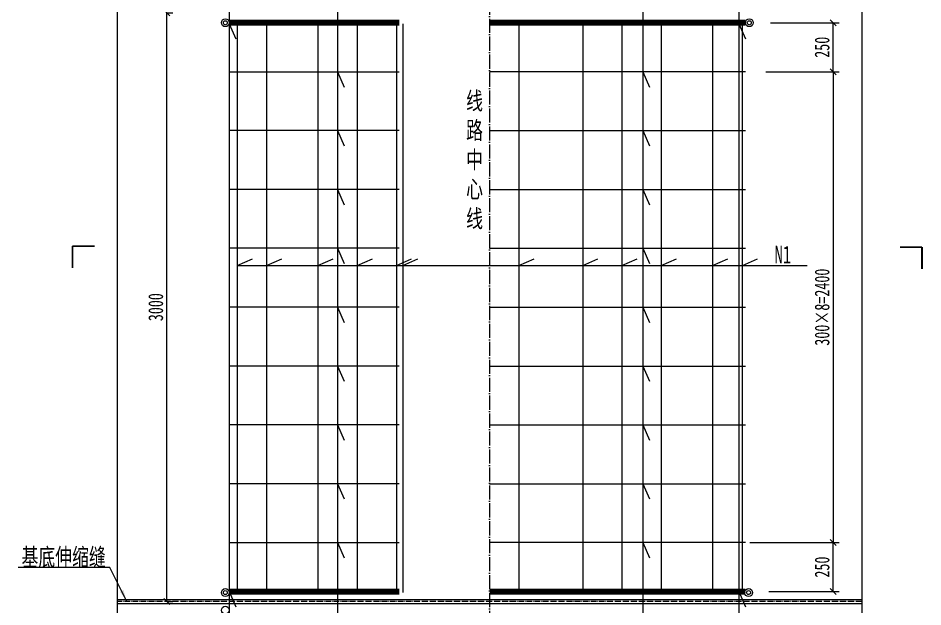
# Model space of a CAD drawing. Header units: millimetres. Extents: x -1537 to 20523, y -39880 to -29629.
# Drawn here: x 4753 to 9366, y -36590 to -33588 of the extents above; entities that cross this region are included whole.
import ezdxf

# ---------------------------------------------------------------- set-up
doc = ezdxf.new("R2010")
doc.units = ezdxf.units.MM
doc.linetypes.add('ACAD_ISO04W100', pattern=[30.5, 24, -3, 0.5, -3])
doc.linetypes.add('CENTER', pattern=[4.1, 3, -0.5, 0.1, -0.5])
doc.layers.get('Defpoints').update_dxf_attribs({"color": 250})
for name, color, linetype in [('4', 4, 'Continuous'), ('Axes', 7, 'ACAD_ISO04W100'), ('Q◆03 公共标注', 44, 'Continuous'), ('Wall-混凝土墙', 200, 'Continuous'), ('Z☆06 引线层', 44, 'Continuous'), ('Z☆09 辅助线', 60, 'Continuous'), ('枠', 6, 'Continuous'), ('标注', 3, 'Continuous'), ('钢筋', 4, 'Continuous')]:
    doc.layers.add(name, color=color, linetype=linetype)
doc.styles.add('HZTXT', font='NSimSun.ttf', dxfattribs={"width": 0.7})
doc.styles.add('宋体', font='SimSun.ttf', dxfattribs={"width": 0.7})
doc.styles.add('宋体样式宽度0.7', font='SimSun.ttf', dxfattribs={"width": 0.7})
doc.dimstyles.new('1比30', dxfattribs={"dimscale": 30, "dimtxt": 2.5, "dimasz": 1, "dimexe": 1, "dimexo": 1, "dimtad": 3, "dimdec": 0, "dimzin": 0, "dimdsep": 46, "dimtxsty": '宋体', "dimblk": 'OBLIQUE', "dimcen": 0.09, "dimadec": 0, "dimazin": 0, "dimtfac": 1, "dimtdec": 0, "dimtofl": 0, "dimtmove": 0, "dimatfit": 3, "dimfxl": 0, "dimtolj": 1, "dimtzin": 0, "dimarcsym": 0})

# ---------------------------------------------------------------- blocks, each defined once
blk = doc.blocks.new('_Oblique')
at = {"color": 0, "linetype": 'ByBlock', "lineweight": -2}
blk.add_line((-0.5, -0.5), (0.5, 0.5), dxfattribs=at)
blk = doc.blocks.new('*D49')
at = {"layer": 'Defpoints', "color": 0, "transparency": 16777216}
for p in [(8535.3, -33862), (8558.3, -36262), (8908.4, -36262)]:
    blk.add_point(p, dxfattribs=at)
at = {"layer": 'Q◆03 公共标注', "color": 0, "lineweight": -2, "transparency": 16777216}
for p, q in [((8565.3, -33862), (8938.4, -33862)), ((8908.4, -33862), (8908.4, -36262)), ((8588.3, -36262), (8938.4, -36262))]:
    blk.add_line(p, q, dxfattribs=at)
at = {"layer": 'Q◆03 公共标注', "color": 0, "lineweight": -2, "transparency": 16777216, "xscale": 30, "yscale": 30, "zscale": 30}
for p, rotation in [((8908.4, -33862), 90), ((8908.4, -36262), 270)]:
    blk.add_blockref('_Oblique', p, dxfattribs=dict(at, rotation=rotation))
at = {"layer": 'Q◆03 公共标注', "color": 0, "transparency": 16777216, "insert": (8852.1, -35062), "char_height": 75, "attachment_point": 5, "rotation": 90, "style": '宋体'}
blk.add_mtext('\\A1;300×8=2400', dxfattribs=at)
blk = doc.blocks.new('*D57')
at = {"layer": 'Defpoints', "color": 0, "transparency": 16777216}
for p in [(5481.6, -33562), (5510.8, -33562), (5481.6, -36562)]:
    blk.add_point(p, dxfattribs=at)
at = {"layer": 'Q◆03 公共标注', "color": 0, "lineweight": -2, "transparency": 16777216}
for p, q in [((5510.8, -36562), (5510.8, -33562)), ((5511.6, -33562), (5540.8, -33562)), ((5511.6, -36562), (5540.8, -36562))]:
    blk.add_line(p, q, dxfattribs=at)
at = {"layer": 'Q◆03 公共标注', "color": 0, "lineweight": -2, "transparency": 16777216, "xscale": 30, "yscale": 30, "zscale": 30}
for p, rotation in [((5510.8, -33562), 90), ((5510.8, -36562), 270)]:
    blk.add_blockref('_Oblique', p, dxfattribs=dict(at, rotation=rotation))
at = {"layer": 'Q◆03 公共标注', "color": 0, "transparency": 16777216, "insert": (5454.6, -35062), "char_height": 75, "attachment_point": 5, "rotation": 90, "style": '宋体'}
blk.add_mtext('\\A1;3000', dxfattribs=at)
blk = doc.blocks.new('*D60')
at = {"layer": 'Defpoints', "color": 0, "transparency": 16777216}
for p in [(8453.7, -36262), (8908.4, -36262), (8550.9, -36512)]:
    blk.add_point(p, dxfattribs=at)
at = {"layer": '钢筋', "color": 0, "lineweight": -2, "transparency": 16777216}
for p, q in [((8483.7, -36262), (8938.4, -36262)), ((8908.4, -36512), (8908.4, -36262)), ((8580.9, -36512), (8938.4, -36512))]:
    blk.add_line(p, q, dxfattribs=at)
at = {"layer": '钢筋', "color": 0, "lineweight": -2, "transparency": 16777216, "xscale": 30, "yscale": 30, "zscale": 30}
for p, rotation in [((8908.4, -36262), 90), ((8908.4, -36512), 270)]:
    blk.add_blockref('_Oblique', p, dxfattribs=dict(at, rotation=rotation))
at = {"layer": '钢筋', "color": 0, "transparency": 16777216, "insert": (8852.1, -36387), "char_height": 75, "attachment_point": 5, "rotation": 90, "style": '宋体'}
blk.add_mtext('\\A1;250', dxfattribs=at)
blk = doc.blocks.new('*D61')
at = {"layer": 'Defpoints', "color": 0, "transparency": 16777216}
for p in [(8558.3, -33612), (8908.4, -33612), (8558.3, -33862)]:
    blk.add_point(p, dxfattribs=at)
at = {"layer": '钢筋', "color": 0, "lineweight": -2, "transparency": 16777216}
for p, q in [((8588.3, -33612), (8938.4, -33612)), ((8908.4, -33862), (8908.4, -33612)), ((8588.3, -33862), (8938.4, -33862))]:
    blk.add_line(p, q, dxfattribs=at)
at = {"layer": '钢筋', "color": 0, "lineweight": -2, "transparency": 16777216, "xscale": 30, "yscale": 30, "zscale": 30}
for p, rotation in [((8908.4, -33612), 90), ((8908.4, -33862), 270)]:
    blk.add_blockref('_Oblique', p, dxfattribs=dict(at, rotation=rotation))
at = {"layer": '钢筋', "color": 0, "transparency": 16777216, "insert": (8852.1, -33737), "char_height": 75, "attachment_point": 5, "rotation": 90, "style": '宋体'}
blk.add_mtext('\\A1;250', dxfattribs=at)

msp = doc.modelspace()

# ---------------------------------------------------------------- linework, layer by layer
for centre, radius in [((5809.10585, -33612.01782), 20), ((5809.10585, -33612.01782), 10), ((8480.63876, -33612.01782), 20), ((8480.63876, -33612.01782), 10), ((5809.10585, -36517.01782), 20), ((5809.10585, -36517.01782), 10), ((8477.13713, -36517.01782), 20), ((8477.13713, -36517.01782), 10), ((5809.10585, -36607.01782), 20)]:
    msp.add_circle(centre, radius)
at = {"layer": 'Axes', "color": 6, "ltscale": 3}
msp.add_line((7156.34275, -33042.47067), (7156.34275, -37369.20791), dxfattribs=at)
at = {"layer": 'Wall-混凝土墙'}
for p, q in [((6381.69956, -33262.01782), (6381.69956, -37254.87217)), ((7937.84079, -33262.01782), (7937.84079, -37254.87217)), ((5829.10585, -33507.01782), (5829.10585, -37254.87217)), ((8426.97249, -33512.01782), (8426.97249, -37254.87217)), ((5829.10585, -33617.01782), (5862.70661, -33694.66577)), ((8426.97249, -33617.01782), (8460.57325, -33694.66577)), ((6381.69956, -33862.01782), (6415.30032, -33939.66577)), ((7937.84079, -33862.01782), (7971.44154, -33939.66577)), ((6381.69956, -34162.01782), (6415.30032, -34239.66577)), ((7937.84079, -34162.01782), (7971.44154, -34239.66577)), ((6381.69956, -34462.01782), (6415.30032, -34539.66577)), ((7937.84079, -34462.01782), (7971.44154, -34539.66577)), ((6381.69956, -34762.01782), (6415.30032, -34839.66577)), ((7937.84079, -34762.01782), (7971.44154, -34839.66577)), ((5869.34275, -34849.46662), (5946.99069, -34815.86587)), ((6019.34275, -34849.46662), (6096.99069, -34815.86587)), ((6281.34275, -34849.46662), (6358.99069, -34815.86587)), ((6481.34275, -34849.46662), (6558.99069, -34815.86587)), ((6681.34275, -34849.46662), (6758.99069, -34815.86587)), ((6713.84275, -34849.46662), (6791.49069, -34815.86587)), ((7306.34275, -34849.46662), (7383.99069, -34815.86587)), ((7631.34275, -34849.46662), (7708.99069, -34815.86587)), ((7831.34275, -34849.46662), (7908.99069, -34815.86587)), ((8031.34275, -34849.46662), (8108.99069, -34815.86587)), ((8293.34275, -34849.46662), (8370.99069, -34815.86587)), ((8445.63876, -34849.46662), (8523.28671, -34815.86587)), ((5869.34275, -34849.46662), (8776.60005, -34849.46662)), ((6381.69956, -35062.01782), (6415.30032, -35139.66577)), ((7937.84079, -35062.01782), (7971.44154, -35139.66577)), ((6381.69956, -35362.01782), (6415.30032, -35439.66577)), ((7937.84079, -35362.01782), (7971.44154, -35439.66577)), ((6381.69956, -35662.01782), (6415.30032, -35739.66577)), ((7937.84079, -35662.01782), (7971.44154, -35739.66577)), ((6381.69956, -35962.01782), (6415.30032, -36039.66577)), ((7937.84079, -35962.01782), (7971.44154, -36039.66577)), ((6381.69956, -36262.01782), (6415.30032, -36339.66577)), ((7937.84079, -36262.01782), (7971.44154, -36339.66577)), ((5829.10585, -36512.01782), (5862.70661, -36589.66577)), ((8426.97249, -36512.01782), (8460.57325, -36589.66577))]:
    msp.add_line(p, q, dxfattribs=at)
at = {"layer": 'Wall-混凝土墙', "const_width": 9}
for points in [[(5029.70052, -34750.61396), (5142.20052, -34750.61396)], [(5029.70052, -34863.11396), (5029.70052, -34750.61396)], [(9361.38537, -34868.11396), (9361.38537, -34755.61396)]]:
    msp.add_lwpolyline(points, dxfattribs=at)
at = {"layer": 'Wall-混凝土墙'}
msp.add_lwpolyline([(9361.38537, -34755.61396, 9, 9, 0), (9248.88537, -34755.61396, 9, 9, 0)], format="xyseb", dxfattribs=at)
at = {"layer": 'Z☆09 辅助线'}
for p, q in [((5257.4559, -33027.42944), (5257.4559, -37104.36661)), ((9055.22959, -33027.42944), (9055.22959, -37104.36661)), ((5257.4559, -36552.01782), (9055.22959, -36552.01782)), ((5257.4559, -36572.01782), (9055.22959, -36572.01782))]:
    msp.add_line(p, q, dxfattribs=at)
at = {"layer": '枠', "linetype": 'CENTER', "ltscale": 10}
msp.add_line((9055.22959, -36562.01782), (5257.4559, -36562.01782), dxfattribs=at)
at = {"layer": '钢筋'}
for p, q in [((5869.34275, -33612.01782), (5869.34275, -36517.01782)), ((6019.34275, -33612.01782), (6019.34275, -36517.01782)), ((6281.34275, -33612.01782), (6281.34275, -36517.01782)), ((6481.34275, -33612.01782), (6481.34275, -36517.01782)), ((6681.34275, -33617.01782), (6681.34275, -36517.01782)), ((6713.84275, -33617.01782), (6713.84275, -36517.01782)), ((7306.34275, -33617.01782), (7306.34275, -36512.01782)), ((7631.34275, -33617.01782), (7631.34275, -36512.01782)), ((7831.34275, -33617.01782), (7831.34275, -36512.01782)), ((8031.34275, -33617.01782), (8031.34275, -36512.01782)), ((8293.34275, -33617.01782), (8293.34275, -36512.01782)), ((5829.10585, -33862.01782), (6696.34275, -33862.01782)), ((8460.63876, -33862.01782), (7156.34275, -33862.01782)), ((6696.34275, -34162.01782), (5829.10585, -34162.01782)), ((7156.34275, -34162.01782), (8460.63876, -34162.01782)), ((6696.34275, -34462.01782), (5829.10585, -34462.01782)), ((7156.34275, -34462.01782), (8460.63876, -34462.01782)), ((6696.34275, -34762.01782), (5829.10585, -34762.01782)), ((7156.34275, -34762.01782), (8460.63876, -34762.01782)), ((6696.34275, -35062.01782), (5829.10585, -35062.01782)), ((7156.34275, -35062.01782), (8460.63876, -35062.01782)), ((6696.34275, -35362.01782), (5829.10585, -35362.01782)), ((7156.34275, -35362.01782), (8460.63876, -35362.01782)), ((6696.34275, -35662.01782), (5829.10585, -35662.01782)), ((7156.34275, -35662.01782), (8460.63876, -35662.01782)), ((6696.34275, -35962.01782), (5829.10585, -35962.01782)), ((7156.34275, -35962.01782), (8460.63876, -35962.01782)), ((5829.10585, -36262.01782), (6696.34275, -36262.01782)), ((8460.63876, -36262.01782), (7156.34275, -36262.01782))]:
    msp.add_line(p, q, dxfattribs=at)
at = {"layer": '钢筋', "color": 3}
msp.add_line((5220.48512, -36389.07859), (4752.5293, -36389.07859), dxfattribs=at)
at = {"layer": '钢筋', "const_width": 30, "elevation": 0}
for points in [[(6696.34275, -33612.01782), (5829.10585, -33612.01782)], [(7156.34275, -33612.01782), (8460.63876, -33612.01782)], [(6696.34275, -36512.01782), (5829.10585, -36512.01782)], [(7156.34275, -36512.01782), (8460.63876, -36512.01782)]]:
    msp.add_lwpolyline(points, dxfattribs=at)
at = {"layer": '钢筋'}
msp.add_lwpolyline([(8445.63876, -36517.004), (8445.63876, -33612.01782)], dxfattribs=at)

# ---------------------------------------------------------------- texts
at = {"layer": '4', "color": 7, "insert": (7036.85288, -33965.30889), "char_height": 90, "width": 30.6173435, "attachment_point": 1, "style": 'HZTXT'}
msp.add_mtext('线路中心线', dxfattribs=at)
at = {"layer": 'Z☆06 引线层', "insert": (4769.85438, -36391.26786), "char_height": 90, "width": 466.5740514, "attachment_point": 7, "style": '宋体'}
msp.add_mtext('\\A1;基底伸缩缝', dxfattribs=at)
at = {"layer": '标注', "style": '宋体样式宽度0.7', "width": 0.7}
msp.add_text('N1', height=90, dxfattribs=at).set_placement((8609.01861, -34838.58984))

# ---------------------------------------------------------------- dimensions: what is measured, and where the dimension line sits
at = {"layer": 'Q◆03 公共标注'}
dim = msp.add_linear_dim(base=(5510.80473, -33562.01782), p1=(5481.55044, -36562.01782), p2=(5481.55044, -33562.01782), angle=90, dimstyle='1比30', dxfattribs=at)
dim.commit()
dim.dimension.update_dxf_attribs({"geometry": '*D57', "text_midpoint": (5454.55473, -35062.01782)})
dim = msp.add_linear_dim(base=(8908.38238, -36262.01782), p1=(8535.34275, -33862.01782), p2=(8558.34275, -36262.01782), angle=90, text='300×8=<>', dimstyle='1比30', dxfattribs=at)
dim.commit()
dim.dimension.update_dxf_attribs({"geometry": '*D49', "text_midpoint": (8852.13238, -35062.01782)})
at = {"layer": '钢筋', "color": 3}
for base, p1, p2, picture, middle in [((8908.38238, -33612.01782), (8558.34275, -33862.01782), (8558.34275, -33612.01782), '*D61', (8852.13238, -33737.01782)), ((8908.38238, -36262.01782), (8550.92008, -36512.01782), (8453.73338, -36262.01782), '*D60', (8852.13238, -36387.01782))]:
    dim = msp.add_linear_dim(base=base, p1=p1, p2=p2, angle=90, dimstyle='1比30', dxfattribs=at)
    dim.commit()
    dim.dimension.update_dxf_attribs({"geometry": picture, "text_midpoint": middle})

# ---------------------------------------------------------------- leaders
at = {"layer": 'Z☆06 引线层'}
msp.add_leader([(5307.33852, -36562.01782), (5220.48512, -36389.07859)], dimstyle='1比30', override={"dimasz": 2, "dimexe": 0.49975, "dimexo": 0.49975, "dimgap": 0.49975}, dxfattribs=at)

doc.saveas('drawing.dxf')
